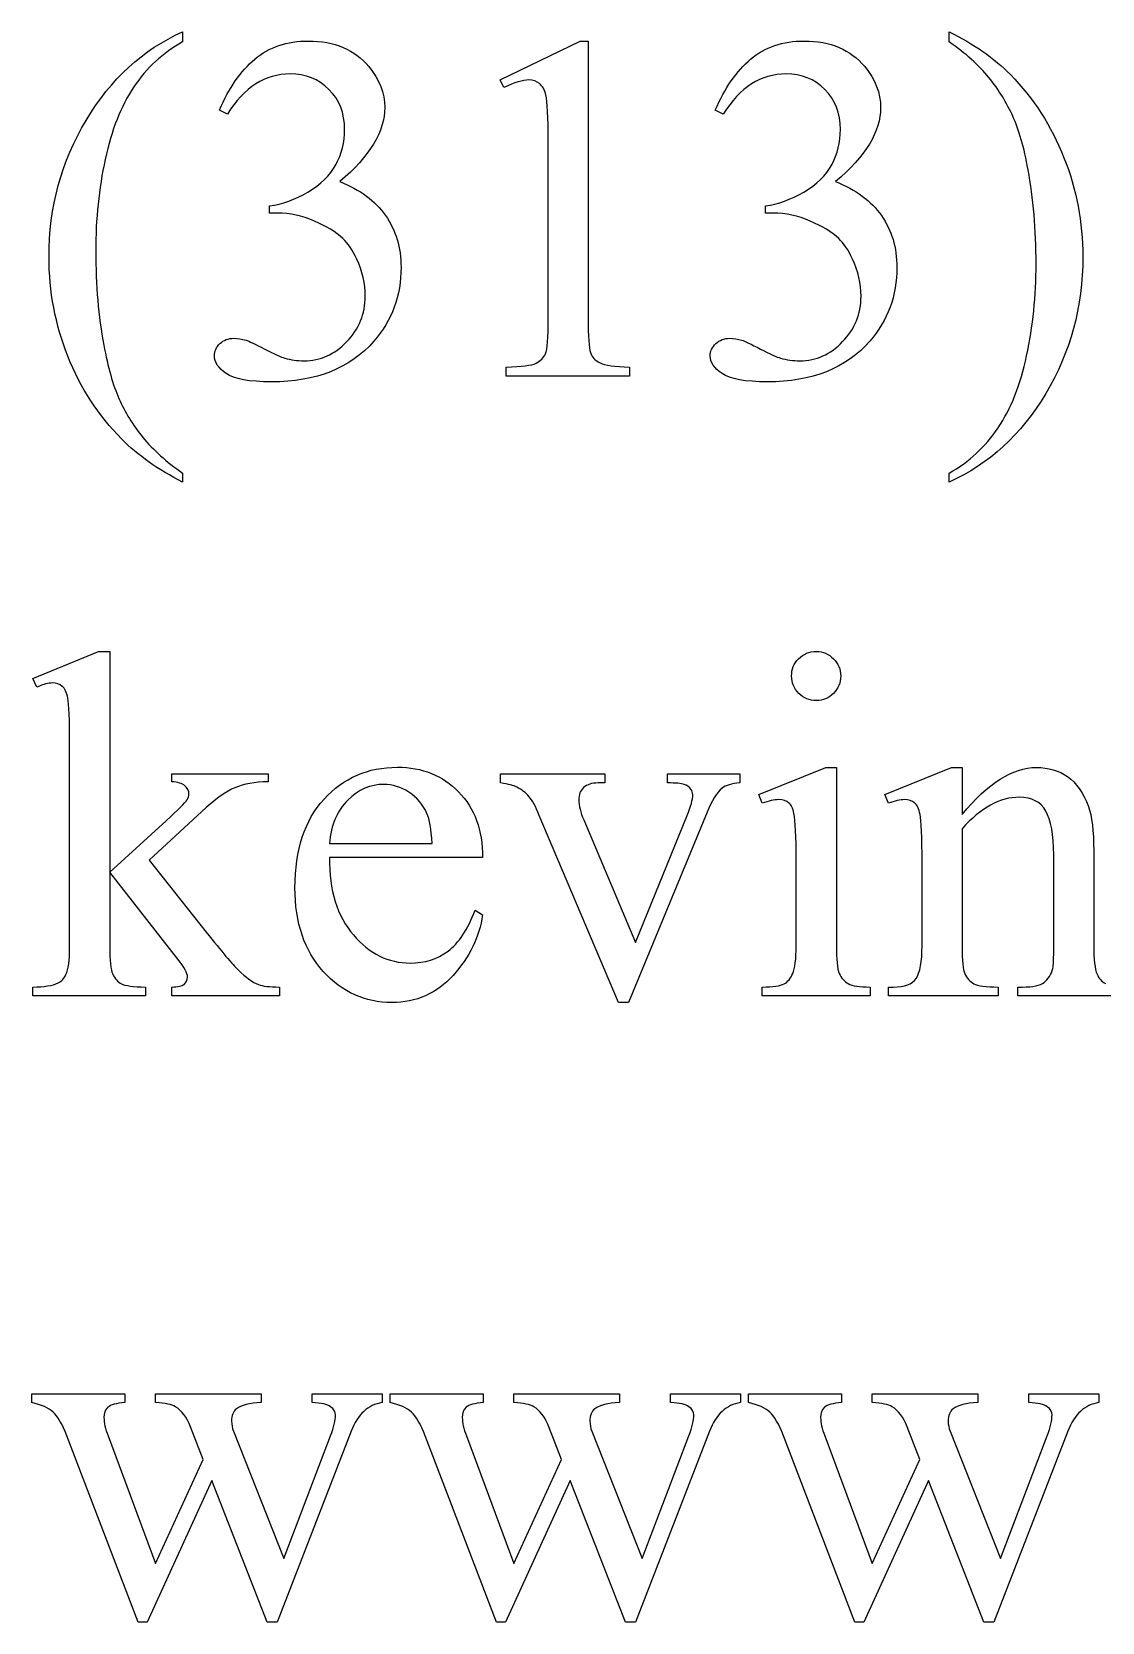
# Model space of a CAD drawing. Extents: x 2.32 to 5.29, y 6.96 to 8.91.
# Drawn here: x 4.0736 to 4.3435, y 7.5173 to 7.9183 of the extents above; entities that cross this region are included whole.
import ezdxf

# ---------------------------------------------------------------- set-up
doc = ezdxf.new("R2010")
doc.units = 0
doc.layers.add('Layer_1', color=7, linetype='CONTINUOUS')

msp = doc.modelspace()

# ---------------------------------------------------------------- linework, layer by layer
at = {"layer": 'Layer_1', "color": 7}
for p, q in [((4.111662, 7.91833), (4.111662, 7.915766)), ((4.191741, 7.906184), (4.211882, 7.91601)), ((4.211882, 7.91601), (4.213896, 7.91601)), ((4.213896, 7.91601), (4.213896, 7.846125)), ((4.3049, 7.915766), (4.3049, 7.91833)), ((4.3049, 7.915766), (4.3049, 7.915766)), ((4.192656, 7.904292), (4.19174, 7.906184)), ((4.19174, 7.906184), (4.191741, 7.906184)), ((4.122954, 7.897579), (4.12094, 7.898555)), ((4.12094, 7.898555), (4.12094, 7.898554)), ((4.247954, 7.897579), (4.24594, 7.898555)), ((4.24594, 7.898555), (4.24594, 7.898554)), ((4.203825, 7.846125), (4.203825, 7.890803)), ((4.133574, 7.872615), (4.133574, 7.874446)), ((4.135527, 7.872615), (4.133574, 7.872615)), ((4.258574, 7.872615), (4.258574, 7.874446)), ((4.260527, 7.872615), (4.258574, 7.872615)), ((4.193205, 7.831538), (4.193205, 7.833796)), ((4.224333, 7.833796), (4.224333, 7.831538)), ((4.224333, 7.831538), (4.193205, 7.831538)), ((4.111662, 7.807063), (4.111662, 7.804804)), ((4.111662, 7.807063), (4.111662, 7.807063)), ((4.3049, 7.804804), (4.3049, 7.807063)), ((4.07388, 7.755244), (4.090482, 7.76208)), ((4.090482, 7.76208), (4.093289, 7.76208)), ((4.093289, 7.76208), (4.093291, 7.76208)), ((4.093291, 7.76208), (4.093291, 7.706477)), ((4.271391, 7.76208), (4.271391, 7.76208)), ((4.074918, 7.753108), (4.07388, 7.755244)), ((4.083158, 7.687556), (4.083158, 7.73846)), ((4.256926, 7.726008), (4.273772, 7.732844)), ((4.273772, 7.732844), (4.276458, 7.732844)), ((4.276457, 7.732844), (4.276457, 7.687922)), ((4.276458, 7.732844), (4.276457, 7.732844)), ((4.288665, 7.726008), (4.30551, 7.732844)), ((4.30551, 7.732844), (4.308135, 7.732844)), ((4.308135, 7.732844), (4.308135, 7.721003)), ((4.108915, 7.729243), (4.108915, 7.731196)), ((4.108915, 7.731196), (4.133207, 7.731196)), ((4.133207, 7.731196), (4.133207, 7.729243)), ((4.191802, 7.731196), (4.218108, 7.731196)), ((4.191802, 7.728938), (4.191802, 7.731196)), ((4.191802, 7.731196), (4.191802, 7.731196)), ((4.218108, 7.728938), (4.216399, 7.728938)), ((4.218108, 7.731196), (4.218108, 7.728938)), ((4.233855, 7.728938), (4.233855, 7.731196)), ((4.233855, 7.731196), (4.252105, 7.731196)), ((4.252105, 7.731196), (4.252105, 7.728938)), ((4.257781, 7.72381), (4.256926, 7.726008)), ((4.28958, 7.723811), (4.288665, 7.726008)), ((4.093291, 7.706477), (4.107512, 7.719416)), ((4.117582, 7.722712), (4.103239, 7.709468)), ((4.221526, 7.673579), (4.201568, 7.720759)), ((4.212798, 7.719599), (4.225798, 7.688715)), ((4.243865, 7.721553), (4.224029, 7.673579)), ((4.225798, 7.688715), (4.23886, 7.720759)), ((4.308135, 7.721003), (4.308135, 7.721003)), ((4.308135, 7.717402), (4.308135, 7.687922)), ((4.14865, 7.713679), (4.174529, 7.713679)), ((4.14865, 7.713679), (4.14865, 7.713679)), ((4.341338, 7.711787), (4.341338, 7.687922)), ((4.103239, 7.709468), (4.117582, 7.69134)), ((4.187285, 7.710139), (4.14865, 7.710139)), ((4.14865, 7.710139), (4.14865, 7.710139)), ((4.266325, 7.687922), (4.266325, 7.709467)), ((4.298064, 7.687922), (4.298064, 7.708674)), ((4.331267, 7.687922), (4.331267, 7.71081)), ((4.110441, 7.684504), (4.09329, 7.706416)), ((4.09329, 7.706416), (4.09329, 7.687861)), ((4.185393, 7.696894), (4.187285, 7.695673)), ((4.073881, 7.675288), (4.073881, 7.677485)), ((4.102323, 7.675288), (4.073881, 7.675288)), ((4.102323, 7.677485), (4.102323, 7.675288)), ((4.108915, 7.675288), (4.108915, 7.677486)), ((4.136076, 7.675288), (4.108915, 7.675288)), ((4.136076, 7.677486), (4.136076, 7.675288)), ((4.25778, 7.675288), (4.25778, 7.677485)), ((4.284941, 7.675288), (4.25778, 7.675288)), ((4.284941, 7.677485), (4.284941, 7.675288)), ((4.28958, 7.675288), (4.28958, 7.677485)), ((4.28958, 7.677485), (4.290801, 7.677485)), ((4.317229, 7.675288), (4.28958, 7.675288)), ((4.317229, 7.677485), (4.317229, 7.675288)), ((4.322234, 7.675288), (4.322234, 7.677485)), ((4.322234, 7.677485), (4.323393, 7.677485)), ((4.349883, 7.675288), (4.322234, 7.675288)), ((4.224029, 7.673579), (4.221526, 7.673579)), ((4.073637, 7.572688), (4.073637, 7.574946)), ((4.073637, 7.574946), (4.073638, 7.574946)), ((4.073638, 7.574946), (4.097075, 7.574946)), ((4.097075, 7.574946), (4.097075, 7.572688)), ((4.104827, 7.572688), (4.104827, 7.574946)), ((4.104827, 7.574946), (4.131438, 7.574946)), ((4.131438, 7.574946), (4.131438, 7.572688)), ((4.144316, 7.572688), (4.144316, 7.574946)), ((4.144316, 7.574946), (4.161955, 7.574946)), ((4.161955, 7.574946), (4.161955, 7.572688)), ((4.163969, 7.572688), (4.163969, 7.574946)), ((4.163969, 7.574946), (4.16397, 7.574946)), ((4.16397, 7.574946), (4.187407, 7.574946)), ((4.187407, 7.574946), (4.187407, 7.572688)), ((4.195159, 7.572688), (4.195159, 7.574946)), ((4.195159, 7.574946), (4.22177, 7.574946)), ((4.22177, 7.574946), (4.22177, 7.572688)), ((4.234648, 7.572688), (4.234648, 7.574946)), ((4.234648, 7.574946), (4.252287, 7.574946)), ((4.252287, 7.574946), (4.252287, 7.572688)), ((4.254301, 7.572688), (4.254301, 7.574946)), ((4.254301, 7.574946), (4.254302, 7.574946)), ((4.254302, 7.574946), (4.277739, 7.574946)), ((4.277739, 7.574946), (4.277739, 7.572688)), ((4.285491, 7.572688), (4.285491, 7.574946)), ((4.285491, 7.574946), (4.312102, 7.574946)), ((4.312102, 7.574946), (4.312102, 7.572688)), ((4.32498, 7.572688), (4.32498, 7.574946)), ((4.32498, 7.574946), (4.342619, 7.574946)), ((4.342619, 7.574946), (4.342619, 7.572688)), ((4.100431, 7.517329), (4.082487, 7.564326)), ((4.092864, 7.564326), (4.104827, 7.53216)), ((4.11685, 7.558344), (4.113677, 7.566584)), ((4.124479, 7.565486), (4.137175, 7.533381)), ((4.154142, 7.565486), (4.135466, 7.517329)), ((4.137175, 7.533381), (4.148954, 7.564326)), ((4.190764, 7.517329), (4.172819, 7.564326)), ((4.183196, 7.564326), (4.195159, 7.53216)), ((4.207183, 7.558344), (4.204009, 7.566584)), ((4.214811, 7.565486), (4.227507, 7.533381)), ((4.244475, 7.565486), (4.225798, 7.517329)), ((4.227507, 7.533381), (4.239287, 7.564326)), ((4.281096, 7.517329), (4.263151, 7.564326)), ((4.273528, 7.564326), (4.285491, 7.53216)), ((4.297515, 7.558344), (4.294341, 7.566584)), ((4.305144, 7.565486), (4.317839, 7.533381)), ((4.334807, 7.565486), (4.31613, 7.517329)), ((4.317839, 7.533381), (4.329619, 7.564326)), ((4.104827, 7.53216), (4.11685, 7.558344)), ((4.195159, 7.53216), (4.207183, 7.558344)), ((4.285491, 7.53216), (4.297515, 7.558344)), ((4.118986, 7.553035), (4.10269, 7.517329)), ((4.132963, 7.517329), (4.118986, 7.553035)), ((4.209318, 7.553035), (4.193022, 7.517329)), ((4.223295, 7.517329), (4.209318, 7.553035)), ((4.29965, 7.553035), (4.283354, 7.517329)), ((4.313627, 7.517329), (4.29965, 7.553035)), ((4.10269, 7.517329), (4.100431, 7.517329)), ((4.135466, 7.517329), (4.132963, 7.517329)), ((4.193022, 7.517329), (4.190764, 7.517329)), ((4.225798, 7.517329), (4.223295, 7.517329)), ((4.283354, 7.517329), (4.281096, 7.517329)), ((4.31613, 7.517329), (4.313627, 7.517329))]:
    msp.add_line(p, q, dxfattribs=at)
for points in [[(4.087309, 7.895991), (4.093535, 7.906408), (4.101653, 7.913854), (4.111662, 7.91833)], [(4.111662, 7.915766), (4.106658, 7.912999), (4.102548, 7.909215), (4.099333, 7.904414)], [(4.129851, 7.911433), (4.133472, 7.914485), (4.137969, 7.91601), (4.14334, 7.91601)], [(4.14334, 7.91601), (4.149972, 7.91601), (4.155058, 7.913854), (4.158598, 7.909541)], [(4.254851, 7.911433), (4.258472, 7.914485), (4.262969, 7.91601), (4.26834, 7.91601)], [(4.26834, 7.91601), (4.274972, 7.91601), (4.280058, 7.913854), (4.283598, 7.909541)], [(4.3049, 7.91833), (4.311085, 7.915278), (4.316232, 7.911677), (4.320342, 7.907527)], [(4.31491, 7.906794), (4.312387, 7.909927), (4.30905, 7.912918), (4.3049, 7.915766)], [(4.12094, 7.898554), (4.1233, 7.904129), (4.12627, 7.908422), (4.129851, 7.911433)], [(4.158598, 7.909541), (4.161284, 7.906326), (4.162627, 7.902888), (4.162627, 7.899226)], [(4.24594, 7.898554), (4.2483, 7.904129), (4.25127, 7.908422), (4.254851, 7.911433)], [(4.283598, 7.909541), (4.286284, 7.906326), (4.287627, 7.902888), (4.287627, 7.899226)], [(4.099333, 7.904414), (4.096119, 7.899612), (4.093718, 7.893529), (4.092131, 7.886164)], [(4.138762, 7.90771), (4.132455, 7.90771), (4.127186, 7.904333), (4.122954, 7.897579)], [(4.148528, 7.903804), (4.145924, 7.906408), (4.142668, 7.90771), (4.138762, 7.90771)], [(4.152495, 7.893672), (4.152495, 7.897863), (4.151173, 7.901241), (4.148528, 7.903804)], [(4.198942, 7.906184), (4.197437, 7.906184), (4.195341, 7.905553), (4.192656, 7.904292)], [(4.201628, 7.905268), (4.200895, 7.905879), (4.2, 7.906184), (4.198942, 7.906184)], [(4.203215, 7.9024), (4.20293, 7.903702), (4.202401, 7.904658), (4.201628, 7.905268)], [(4.263762, 7.90771), (4.257455, 7.90771), (4.252186, 7.904333), (4.247954, 7.897579)], [(4.273528, 7.903804), (4.270924, 7.906408), (4.267668, 7.90771), (4.263762, 7.90771)], [(4.277495, 7.893672), (4.277495, 7.897863), (4.276173, 7.901241), (4.273528, 7.903804)], [(4.320952, 7.897028), (4.319446, 7.900406), (4.317432, 7.903661), (4.31491, 7.906794)], [(4.320342, 7.907527), (4.32616, 7.901586), (4.330657, 7.894607), (4.33383, 7.886591)], [(4.203825, 7.890803), (4.203825, 7.896825), (4.203621, 7.900691), (4.203215, 7.9024)], [(4.077971, 7.861506), (4.077971, 7.87412), (4.081084, 7.885615), (4.087309, 7.895991)], [(4.162627, 7.899226), (4.162627, 7.893204), (4.158843, 7.886978), (4.151274, 7.880549)], [(4.287627, 7.899226), (4.287627, 7.893204), (4.283843, 7.886978), (4.276274, 7.880549)], [(4.324797, 7.88354), (4.32378, 7.889155), (4.322498, 7.893651), (4.320952, 7.897028)], [(4.150298, 7.884822), (4.151763, 7.887508), (4.152495, 7.890458), (4.152495, 7.893672)], [(4.275298, 7.884822), (4.276763, 7.887508), (4.277495, 7.890458), (4.277495, 7.893672)], [(4.092131, 7.886164), (4.090544, 7.878799), (4.089751, 7.871109), (4.089751, 7.863093)], [(4.143218, 7.877925), (4.146473, 7.879838), (4.148833, 7.882137), (4.150298, 7.884822)], [(4.268218, 7.877925), (4.271473, 7.879838), (4.273833, 7.882137), (4.275298, 7.884822)], [(4.33383, 7.886591), (4.337004, 7.878616), (4.338591, 7.870295), (4.338591, 7.861628)], [(4.151274, 7.880549), (4.156361, 7.878555), (4.160206, 7.875707), (4.16281, 7.872004)], [(4.276274, 7.880549), (4.281361, 7.878555), (4.285206, 7.875707), (4.28781, 7.872004)], [(4.326811, 7.859797), (4.326811, 7.868464), (4.32614, 7.876378), (4.324797, 7.88354)], [(4.133574, 7.874446), (4.136789, 7.874853), (4.140003, 7.876013), (4.143218, 7.877925)], [(4.258574, 7.874446), (4.261789, 7.874853), (4.265003, 7.876013), (4.268218, 7.877925)], [(4.144866, 7.870601), (4.141814, 7.871944), (4.138701, 7.872615), (4.135527, 7.872615)], [(4.16281, 7.872004), (4.165414, 7.868301), (4.166716, 7.863947), (4.166716, 7.858943)], [(4.269866, 7.870601), (4.266814, 7.871944), (4.263701, 7.872615), (4.260527, 7.872615)], [(4.28781, 7.872004), (4.290414, 7.868301), (4.291716, 7.863947), (4.291716, 7.858943)], [(4.152068, 7.866206), (4.150318, 7.867834), (4.147917, 7.869299), (4.144866, 7.870601)], [(4.277068, 7.866206), (4.275318, 7.867834), (4.272917, 7.869299), (4.269866, 7.870601)], [(4.155547, 7.861018), (4.154489, 7.863297), (4.153329, 7.865026), (4.152068, 7.866206)], [(4.280547, 7.861018), (4.279489, 7.863297), (4.278329, 7.865026), (4.277068, 7.866206)], [(4.082732, 7.836543), (4.079558, 7.844559), (4.077971, 7.85288), (4.077971, 7.861506)], [(4.089751, 7.863093), (4.089751, 7.854385), (4.090422, 7.846471), (4.091765, 7.83935)], [(4.157683, 7.851619), (4.157683, 7.854834), (4.156971, 7.857967), (4.155547, 7.861018)], [(4.282683, 7.851619), (4.282683, 7.854834), (4.281971, 7.857967), (4.280547, 7.861018)], [(4.324431, 7.836665), (4.326018, 7.84407), (4.326811, 7.851781), (4.326811, 7.859797)], [(4.338591, 7.861628), (4.338591, 7.849014), (4.335478, 7.837519), (4.329253, 7.827143)], [(4.166716, 7.858943), (4.166716, 7.851781), (4.164438, 7.845576), (4.15988, 7.840327)], [(4.291716, 7.858943), (4.291716, 7.851781), (4.289438, 7.845576), (4.28488, 7.840327)], [(4.153044, 7.840206), (4.156137, 7.84342), (4.157683, 7.847225), (4.157683, 7.851619)], [(4.278044, 7.840206), (4.281137, 7.84342), (4.282683, 7.847225), (4.282683, 7.851619)], [(4.203154, 7.837153), (4.203601, 7.83817), (4.203825, 7.841161), (4.203825, 7.846125)], [(4.213896, 7.846125), (4.213896, 7.841486), (4.214079, 7.838597), (4.214445, 7.837458)], [(4.119658, 7.836604), (4.119658, 7.837784), (4.120126, 7.838821), (4.121062, 7.839716)], [(4.121062, 7.839716), (4.122038, 7.840612), (4.123198, 7.841059), (4.124541, 7.841059)], [(4.124541, 7.841059), (4.125558, 7.841059), (4.126596, 7.840897), (4.127654, 7.840571)], [(4.127654, 7.840571), (4.128346, 7.840368), (4.129912, 7.839615), (4.132353, 7.838313)], [(4.15988, 7.840327), (4.153939, 7.833491), (4.145334, 7.830073), (4.134062, 7.830073)], [(4.142241, 7.835384), (4.146391, 7.835384), (4.149993, 7.836991), (4.153044, 7.840206)], [(4.244658, 7.836604), (4.244658, 7.837784), (4.245126, 7.838821), (4.246062, 7.839716)], [(4.246062, 7.839716), (4.247038, 7.840612), (4.248198, 7.841059), (4.249541, 7.841059)], [(4.249541, 7.841059), (4.250558, 7.841059), (4.251596, 7.840897), (4.252654, 7.840571)], [(4.252654, 7.840571), (4.253346, 7.840368), (4.254912, 7.839615), (4.257353, 7.838313)], [(4.28488, 7.840327), (4.278939, 7.833491), (4.270334, 7.830073), (4.259062, 7.830073)], [(4.267241, 7.835384), (4.271391, 7.835384), (4.274993, 7.836991), (4.278044, 7.840206)], [(4.096282, 7.815669), (4.090422, 7.821569), (4.085906, 7.828527), (4.082732, 7.836543)], [(4.091765, 7.83935), (4.092823, 7.833735), (4.094105, 7.829239), (4.09561, 7.825861)], [(4.122649, 7.832148), (4.120655, 7.833532), (4.119658, 7.835017), (4.119658, 7.836604)], [(4.132353, 7.838313), (4.134795, 7.837052), (4.136483, 7.836299), (4.137419, 7.836055)], [(4.137419, 7.836055), (4.138925, 7.835608), (4.140532, 7.835384), (4.142241, 7.835384)], [(4.200773, 7.834773), (4.201913, 7.835383), (4.202706, 7.836176), (4.203154, 7.837153)], [(4.214445, 7.837458), (4.214852, 7.836319), (4.215666, 7.835444), (4.216887, 7.834834)], [(4.247649, 7.832148), (4.245655, 7.833532), (4.244658, 7.835017), (4.244658, 7.836604)], [(4.257353, 7.838313), (4.259795, 7.837052), (4.261483, 7.836299), (4.262419, 7.836055)], [(4.262419, 7.836055), (4.263925, 7.835608), (4.265532, 7.835384), (4.267241, 7.835384)], [(4.317229, 7.818476), (4.320484, 7.823237), (4.322885, 7.8293), (4.324431, 7.836665)], [(4.134062, 7.830073), (4.128488, 7.830073), (4.124683, 7.830765), (4.122649, 7.832148)], [(4.193205, 7.833796), (4.197111, 7.833877), (4.199634, 7.834203), (4.200773, 7.834773)], [(4.216887, 7.834834), (4.218107, 7.834223), (4.220589, 7.833877), (4.224333, 7.833796)], [(4.259062, 7.830073), (4.253488, 7.830073), (4.249683, 7.830765), (4.247649, 7.832148)], [(4.09561, 7.825861), (4.097116, 7.822444), (4.09913, 7.819168), (4.101653, 7.816035)], [(4.329253, 7.827143), (4.323068, 7.816727), (4.31495, 7.80928), (4.3049, 7.804804)], [(4.111662, 7.804804), (4.105518, 7.807897), (4.100391, 7.811518), (4.096282, 7.815669)], [(4.101653, 7.816035), (4.104216, 7.812902), (4.107553, 7.809911), (4.111662, 7.807063)], [(4.3049, 7.807063), (4.309905, 7.80987), (4.314014, 7.813675), (4.317229, 7.818476)], [(4.265166, 7.755915), (4.265166, 7.757624), (4.265756, 7.759069), (4.266936, 7.760249)], [(4.266936, 7.760249), (4.268157, 7.761469), (4.269642, 7.76208), (4.271391, 7.76208)], [(4.271391, 7.76208), (4.2731, 7.76208), (4.274545, 7.761469), (4.275725, 7.760249)], [(4.275725, 7.760249), (4.276946, 7.759069), (4.277556, 7.757624), (4.277556, 7.755915)], [(4.266997, 7.751521), (4.265776, 7.752741), (4.265166, 7.754206), (4.265166, 7.755915)], [(4.277556, 7.755915), (4.277556, 7.754206), (4.276946, 7.752741), (4.275725, 7.751521)], [(4.078763, 7.754146), (4.077909, 7.754146), (4.076627, 7.7538), (4.074918, 7.753108)], [(4.081327, 7.753291), (4.080676, 7.753861), (4.079821, 7.754146), (4.078763, 7.754146)], [(4.08273, 7.7503), (4.082446, 7.751765), (4.081978, 7.752762), (4.081327, 7.753291)], [(4.271391, 7.74969), (4.269682, 7.74969), (4.268218, 7.7503), (4.266997, 7.751521)], [(4.275725, 7.751521), (4.274545, 7.7503), (4.2731, 7.74969), (4.271391, 7.74969)], [(4.083158, 7.73846), (4.083158, 7.744929), (4.083016, 7.748876), (4.08273, 7.7503)], [(4.147307, 7.724848), (4.15223, 7.730219), (4.158395, 7.732905), (4.165801, 7.732905)], [(4.165801, 7.732905), (4.172067, 7.732905), (4.177214, 7.73083), (4.181243, 7.726679)], [(4.308135, 7.721003), (4.314686, 7.728897), (4.320932, 7.732844), (4.326872, 7.732844)], [(4.326872, 7.732844), (4.329924, 7.732844), (4.332549, 7.732071), (4.334746, 7.730525)], [(4.112211, 7.728205), (4.11156, 7.728816), (4.110461, 7.729162), (4.108915, 7.729243)], [(4.113249, 7.72613), (4.113249, 7.726944), (4.112903, 7.727636), (4.112211, 7.728205)], [(4.124845, 7.727717), (4.122648, 7.726781), (4.120227, 7.725113), (4.117582, 7.722712)], [(4.133207, 7.729243), (4.129871, 7.729162), (4.127083, 7.728653), (4.124845, 7.727717)], [(4.162383, 7.728571), (4.159005, 7.728571), (4.155974, 7.727249), (4.153288, 7.724604)], [(4.168669, 7.726618), (4.166675, 7.72792), (4.16458, 7.728571), (4.162383, 7.728571)], [(4.195892, 7.7279), (4.1952, 7.728266), (4.193837, 7.728612), (4.191802, 7.728938)], [(4.199004, 7.725459), (4.198191, 7.726436), (4.197153, 7.727249), (4.195892, 7.7279)], [(4.212737, 7.727778), (4.211923, 7.727005), (4.211516, 7.725967), (4.211516, 7.724665)], [(4.216399, 7.728938), (4.214812, 7.728938), (4.213591, 7.728551), (4.212737, 7.727778)], [(4.238067, 7.728571), (4.237375, 7.728816), (4.235971, 7.728938), (4.233855, 7.728938)], [(4.239776, 7.727351), (4.239328, 7.727961), (4.238759, 7.728368), (4.238067, 7.728571)], [(4.240264, 7.725947), (4.240264, 7.726517), (4.240101, 7.726985), (4.239776, 7.727351)], [(4.24771, 7.727656), (4.246286, 7.726436), (4.245004, 7.724401), (4.243865, 7.721553)], [(4.252105, 7.728938), (4.249989, 7.728775), (4.248524, 7.728348), (4.24771, 7.727656)], [(4.334746, 7.730525), (4.336943, 7.729019), (4.338693, 7.726517), (4.339995, 7.723017)], [(4.107512, 7.719416), (4.110523, 7.722183), (4.112273, 7.723933), (4.112761, 7.724665)], [(4.112761, 7.724665), (4.113086, 7.725153), (4.113249, 7.725642), (4.113249, 7.72613)], [(4.139983, 7.702509), (4.139983, 7.712072), (4.142424, 7.719518), (4.147307, 7.724848)], [(4.153288, 7.724604), (4.150644, 7.722), (4.149097, 7.718358), (4.14865, 7.713679)], [(4.173247, 7.721247), (4.17223, 7.723526), (4.170704, 7.725316), (4.168669, 7.726618)], [(4.181243, 7.726679), (4.185271, 7.72257), (4.187285, 7.717056), (4.187285, 7.710139)], [(4.201568, 7.720759), (4.200673, 7.722957), (4.199818, 7.724523), (4.199004, 7.725459)], [(4.211516, 7.724665), (4.211516, 7.723241), (4.211943, 7.721552), (4.212798, 7.719599)], [(4.23886, 7.720759), (4.239796, 7.723038), (4.240264, 7.724767), (4.240264, 7.725947)], [(4.261931, 7.724726), (4.260792, 7.724726), (4.259408, 7.724421), (4.257781, 7.72381)], [(4.264434, 7.723933), (4.263823, 7.724462), (4.262989, 7.724726), (4.261931, 7.724726)], [(4.265776, 7.721247), (4.265491, 7.722549), (4.265044, 7.723444), (4.264434, 7.723933)], [(4.29367, 7.724726), (4.29253, 7.724726), (4.291167, 7.724421), (4.28958, 7.723811)], [(4.296172, 7.723933), (4.295562, 7.724462), (4.294728, 7.724726), (4.29367, 7.724726)], [(4.297576, 7.720942), (4.297292, 7.722407), (4.296824, 7.723404), (4.296172, 7.723933)], [(4.3226, 7.725337), (4.317758, 7.725337), (4.312936, 7.722692), (4.308135, 7.717402)], [(4.329253, 7.721858), (4.327951, 7.724177), (4.325733, 7.725337), (4.3226, 7.725337)], [(4.174529, 7.713679), (4.174325, 7.71726), (4.173898, 7.719782), (4.173247, 7.721247)], [(4.266325, 7.709467), (4.266325, 7.71553), (4.266142, 7.719457), (4.265776, 7.721247)], [(4.298064, 7.708674), (4.298064, 7.715388), (4.297901, 7.719477), (4.297576, 7.720942)], [(4.331267, 7.71081), (4.331267, 7.715896), (4.330596, 7.719579), (4.329253, 7.721858)], [(4.339995, 7.723017), (4.34089, 7.720576), (4.341338, 7.716832), (4.341338, 7.711787)], [(4.14865, 7.710139), (4.148613, 7.701838), (4.150627, 7.695328), (4.154692, 7.690608)], [(4.147124, 7.681391), (4.142363, 7.68664), (4.139983, 7.69368), (4.139983, 7.702509)], [(4.178557, 7.686518), (4.181283, 7.688553), (4.183562, 7.692011), (4.185393, 7.696894)], [(4.187285, 7.695673), (4.186431, 7.690099), (4.183948, 7.685013), (4.179839, 7.680415)], [(4.117582, 7.69134), (4.12157, 7.686335), (4.124255, 7.683162), (4.125639, 7.681819)], [(4.082243, 7.680598), (4.082853, 7.681941), (4.083158, 7.684261), (4.083158, 7.687556)], [(4.09329, 7.687861), (4.09329, 7.68424), (4.093534, 7.681859), (4.094022, 7.68072)], [(4.154692, 7.690608), (4.158761, 7.685888), (4.163542, 7.683527), (4.169036, 7.683527)], [(4.265471, 7.680903), (4.266041, 7.682124), (4.266325, 7.684463), (4.266325, 7.687922)], [(4.276457, 7.687922), (4.276457, 7.684423), (4.276701, 7.682083), (4.27719, 7.680903)], [(4.296538, 7.679621), (4.297555, 7.681086), (4.298064, 7.683853), (4.298064, 7.687922)], [(4.308135, 7.687922), (4.308135, 7.684138), (4.308359, 7.681798), (4.308806, 7.680903)], [(4.331023, 7.682185), (4.331186, 7.682795), (4.331267, 7.684708), (4.331267, 7.687922)], [(4.341338, 7.687922), (4.341338, 7.684382), (4.341623, 7.681981), (4.342192, 7.68072)], [(4.112882, 7.679988), (4.112882, 7.680924), (4.112069, 7.682429), (4.110441, 7.684504)], [(4.169036, 7.683527), (4.172698, 7.683527), (4.175871, 7.684524), (4.178557, 7.686518)], [(4.08029, 7.678523), (4.081144, 7.678971), (4.081795, 7.679662), (4.082243, 7.680598)], [(4.094022, 7.68072), (4.094551, 7.679581), (4.095284, 7.678767), (4.09622, 7.678279)], [(4.112028, 7.678157), (4.112598, 7.678604), (4.112882, 7.679214), (4.112882, 7.679988)], [(4.125639, 7.681819), (4.127592, 7.679906), (4.129301, 7.678665), (4.130766, 7.678096)], [(4.164397, 7.673579), (4.157683, 7.673579), (4.151925, 7.676183), (4.147124, 7.681391)], [(4.179839, 7.680415), (4.175729, 7.675857), (4.170582, 7.673579), (4.164397, 7.673579)], [(4.263274, 7.678278), (4.264209, 7.678807), (4.264942, 7.679682), (4.265471, 7.680903)], [(4.27719, 7.680903), (4.277718, 7.679764), (4.278471, 7.678909), (4.279448, 7.678339)], [(4.290801, 7.677485), (4.293649, 7.677485), (4.295561, 7.678197), (4.296538, 7.679621)], [(4.308806, 7.680903), (4.309376, 7.679723), (4.310149, 7.678848), (4.311125, 7.678278)], [(4.328826, 7.678645), (4.329883, 7.679458), (4.330616, 7.680638), (4.331023, 7.682185)], [(4.342192, 7.68072), (4.34264, 7.679703), (4.343352, 7.678909), (4.344328, 7.678339)], [(4.073881, 7.677485), (4.076729, 7.677485), (4.078865, 7.677831), (4.08029, 7.678523)], [(4.09622, 7.678279), (4.097156, 7.677791), (4.09919, 7.677526), (4.102323, 7.677485)], [(4.108915, 7.677486), (4.110461, 7.677523), (4.111499, 7.677746), (4.112028, 7.678157)], [(4.130766, 7.678096), (4.131783, 7.677689), (4.133553, 7.677486), (4.136076, 7.677486)], [(4.25778, 7.677485), (4.260507, 7.677485), (4.262338, 7.677749), (4.263274, 7.678278)], [(4.279448, 7.678339), (4.280465, 7.67777), (4.282296, 7.677485), (4.284941, 7.677485)], [(4.311125, 7.678278), (4.312143, 7.67775), (4.314177, 7.677485), (4.317229, 7.677485)], [(4.323393, 7.677485), (4.325998, 7.677485), (4.327808, 7.677872), (4.328826, 7.678645)], [(4.079008, 7.570307), (4.077869, 7.571365), (4.076078, 7.572159), (4.073637, 7.572688)], [(4.092803, 7.571528), (4.092151, 7.570918), (4.091826, 7.570043), (4.091826, 7.568903)], [(4.097075, 7.572688), (4.094919, 7.572525), (4.093494, 7.572138), (4.092803, 7.571528)], [(4.109831, 7.57165), (4.108936, 7.57222), (4.107268, 7.572566), (4.104827, 7.572688)], [(4.113677, 7.566584), (4.1127, 7.569026), (4.111418, 7.570714), (4.109831, 7.57165)], [(4.125212, 7.571101), (4.124398, 7.57045), (4.123992, 7.569412), (4.123992, 7.567988)], [(4.131438, 7.572688), (4.128508, 7.572566), (4.126433, 7.572037), (4.125212, 7.571101)], [(4.148954, 7.57165), (4.148181, 7.572261), (4.146635, 7.572606), (4.144316, 7.572688)], [(4.150175, 7.569575), (4.150175, 7.570348), (4.149768, 7.57104), (4.148954, 7.57165)], [(4.161955, 7.572688), (4.158415, 7.572159), (4.155811, 7.569758), (4.154142, 7.565486)], [(4.16934, 7.570307), (4.168201, 7.571365), (4.166411, 7.572159), (4.163969, 7.572688)], [(4.183135, 7.571528), (4.182484, 7.570918), (4.182158, 7.570043), (4.182158, 7.568903)], [(4.187407, 7.572688), (4.185251, 7.572525), (4.183826, 7.572138), (4.183135, 7.571528)], [(4.200164, 7.57165), (4.199268, 7.57222), (4.1976, 7.572566), (4.195159, 7.572688)], [(4.204009, 7.566584), (4.203032, 7.569026), (4.20175, 7.570714), (4.200164, 7.57165)], [(4.215544, 7.571101), (4.214731, 7.57045), (4.214324, 7.569412), (4.214324, 7.567988)], [(4.22177, 7.572688), (4.21884, 7.572566), (4.216765, 7.572037), (4.215544, 7.571101)], [(4.239287, 7.57165), (4.238513, 7.572261), (4.236967, 7.572606), (4.234648, 7.572688)], [(4.240507, 7.569575), (4.240507, 7.570348), (4.2401, 7.57104), (4.239287, 7.57165)], [(4.252287, 7.572688), (4.248747, 7.572159), (4.246143, 7.569758), (4.244475, 7.565486)], [(4.259672, 7.570307), (4.258533, 7.571365), (4.256743, 7.572159), (4.254301, 7.572688)], [(4.273467, 7.571528), (4.272816, 7.570918), (4.27249, 7.570043), (4.27249, 7.568903)], [(4.277739, 7.572688), (4.275583, 7.572525), (4.274158, 7.572138), (4.273467, 7.571528)], [(4.290496, 7.57165), (4.2896, 7.57222), (4.287932, 7.572566), (4.285491, 7.572688)], [(4.294341, 7.566584), (4.293364, 7.569026), (4.292083, 7.570714), (4.290496, 7.57165)], [(4.305876, 7.571101), (4.305063, 7.57045), (4.304656, 7.569412), (4.304656, 7.567988)], [(4.312102, 7.572688), (4.309172, 7.572566), (4.307097, 7.572037), (4.305876, 7.571101)], [(4.329619, 7.57165), (4.328846, 7.572261), (4.327299, 7.572606), (4.32498, 7.572688)], [(4.330839, 7.569575), (4.330839, 7.570348), (4.330432, 7.57104), (4.329619, 7.57165)], [(4.342619, 7.572688), (4.339079, 7.572159), (4.336475, 7.569758), (4.334807, 7.565486)], [(4.082487, 7.564326), (4.081307, 7.567296), (4.080147, 7.56929), (4.079008, 7.570307)], [(4.091826, 7.568903), (4.091826, 7.567642), (4.092172, 7.566116), (4.092864, 7.564326)], [(4.123992, 7.567988), (4.123992, 7.567174), (4.124154, 7.56634), (4.124479, 7.565486)], [(4.148954, 7.564326), (4.149768, 7.566523), (4.150175, 7.568273), (4.150175, 7.569575)], [(4.172819, 7.564326), (4.171639, 7.567296), (4.17048, 7.56929), (4.16934, 7.570307)], [(4.182158, 7.568903), (4.182158, 7.567642), (4.182504, 7.566116), (4.183196, 7.564326)], [(4.214324, 7.567988), (4.214324, 7.567174), (4.214486, 7.56634), (4.214811, 7.565486)], [(4.239287, 7.564326), (4.2401, 7.566523), (4.240507, 7.568273), (4.240507, 7.569575)], [(4.263151, 7.564326), (4.261971, 7.567296), (4.260812, 7.56929), (4.259672, 7.570307)], [(4.27249, 7.568903), (4.27249, 7.567642), (4.272836, 7.566116), (4.273528, 7.564326)], [(4.304656, 7.567988), (4.304656, 7.567174), (4.304818, 7.56634), (4.305144, 7.565486)], [(4.329619, 7.564326), (4.330432, 7.566523), (4.330839, 7.568273), (4.330839, 7.569575)]]:
    msp.add_open_spline(points, degree=3, dxfattribs=at)

doc.saveas('drawing.dxf')
